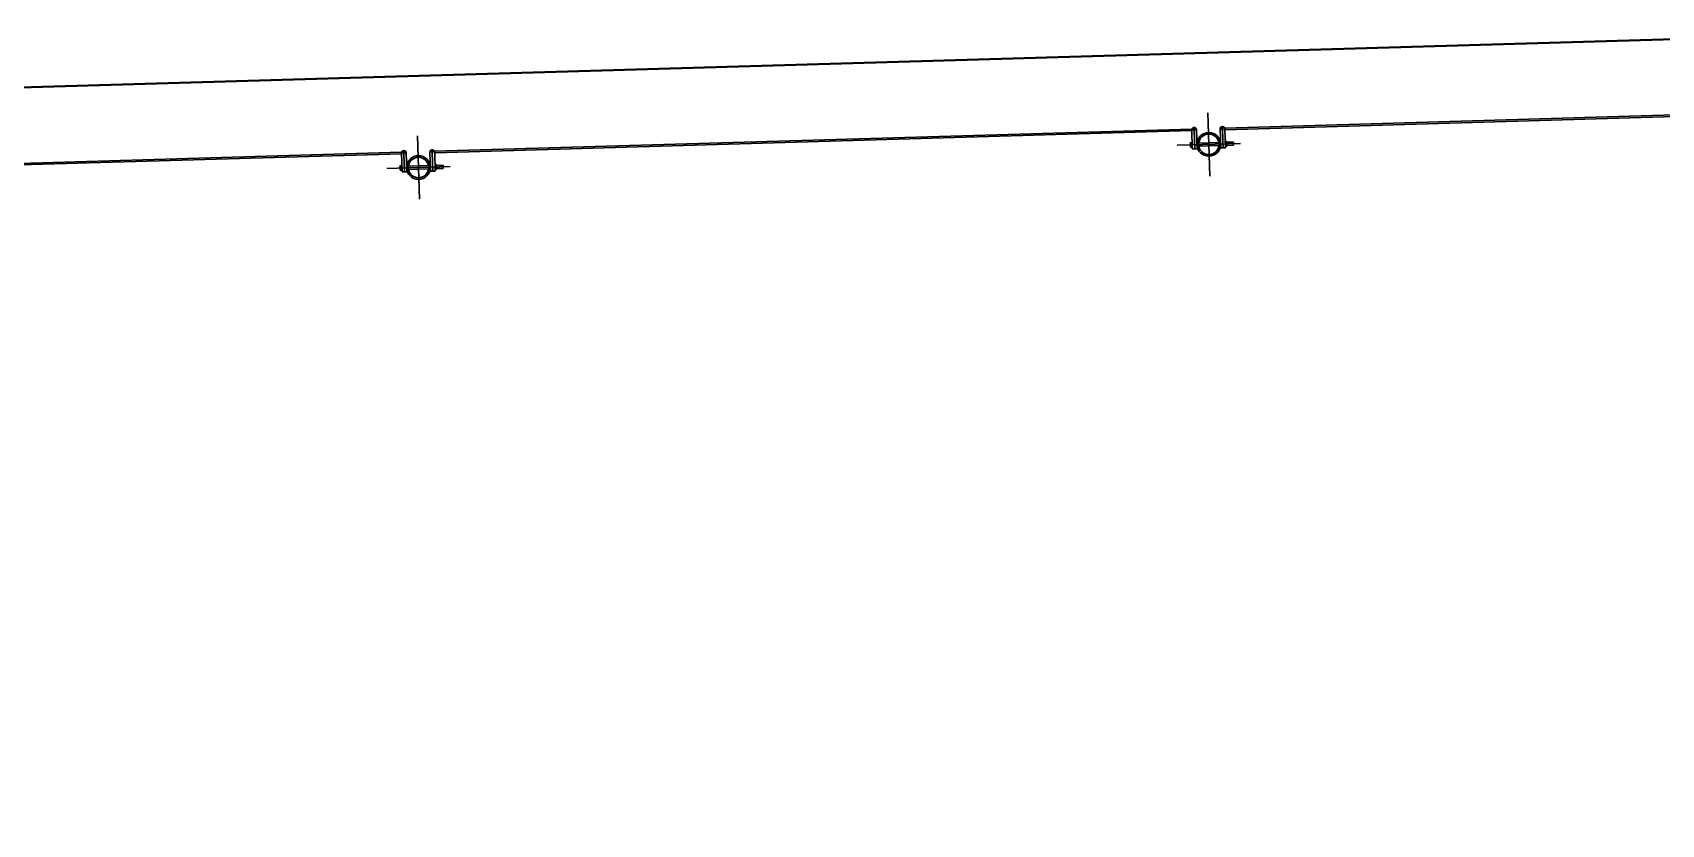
# Model space of a CAD drawing. Extents: x -15449 to 527173, y -170839 to 146543.
# Drawn here: x 15503.583 to 15505.314, y 7838.474 to 7839.314 of the extents above; entities that cross this region are included whole.
import ezdxf

# ---------------------------------------------------------------- set-up
doc = ezdxf.new("R2010")
doc.units = 0
doc.header["$LTSCALE"] = 8
doc.layers.get('0').update_dxf_attribs({"color": 1, "linetype": 'CONTINUOUS'})
doc.layers.add('G-IMPT', color=7, linetype='CONTINUOUS', lineweight=30)
doc.layers.add('Micron SGP Titleblock CAD template EDI$0$G-ANNO-TTLB', color=7, linetype='CONTINUOUS', lineweight=30)

# ---------------------------------------------------------------- blocks, each defined once
blk = doc.blocks.new('A$Cf1db08be')
at = {"layer": 'G-IMPT'}
for p, q in [((4.7284, 58.82), (34.9695, 59.7045)), ((34.9604, 59.7034), (19.8602, 59.2621)), ((32.7746, 59.5594), (33.5794, 59.583)), ((32.7748, 59.5577), (33.5793, 59.5813)), ((32.7566, 59.5757), (32.7586, 59.5085)), ((31.9168, 59.5511), (31.9188, 59.4839)), ((31.9348, 59.5348), (32.7396, 59.5584)), ((31.935, 59.5332), (32.7395, 59.5567)), ((32.7912, 59.5431), (32.724, 59.5411)), ((32.738, 59.5433), (32.7381, 59.5398)), ((32.7386, 59.5439), (32.7399, 59.5439)), ((32.7387, 59.5426), (32.7399, 59.5426)), ((32.7395, 59.5576), (32.7401, 59.5374)), ((32.7399, 59.5439), (32.74, 59.5393)), ((32.7426, 59.5375), (32.742, 59.5568)), ((32.7451, 59.5375), (32.7445, 59.5577)), ((32.7449, 59.5434), (32.7701, 59.5442)), ((32.7703, 59.5383), (32.7697, 59.5584)), ((32.7728, 59.5384), (32.7723, 59.5577)), ((32.7748, 59.5586), (32.7754, 59.5384)), ((32.7764, 59.545), (32.7752, 59.545)), ((32.7752, 59.545), (32.7753, 59.5403)), ((32.7765, 59.5437), (32.7752, 59.5437)), ((32.7838, 59.5446), (32.7771, 59.5444)), ((32.7771, 59.5444), (32.7772, 59.541)), ((32.7839, 59.5412), (32.7838, 59.5446)), ((31.095, 59.5102), (31.8998, 59.5338)), ((31.0952, 59.5086), (31.8997, 59.5321)), ((31.8997, 59.533), (31.9003, 59.5128)), ((31.9028, 59.5129), (31.9022, 59.5322)), ((31.9053, 59.513), (31.9047, 59.5331)), ((31.9305, 59.5137), (31.9299, 59.5338)), ((31.933, 59.5138), (31.9325, 59.5331)), ((31.935, 59.534), (31.9356, 59.5138)), ((32.7387, 59.5405), (32.74, 59.5406)), ((32.74, 59.5393), (32.7387, 59.5392)), ((32.7401, 59.5374), (32.7451, 59.5375)), ((32.745, 59.5401), (32.7702, 59.5408)), ((32.7754, 59.5384), (32.7703, 59.5383)), ((32.7765, 59.5416), (32.7753, 59.5416)), ((32.7753, 59.5403), (32.7766, 59.5403)), ((32.7772, 59.541), (32.7839, 59.5412)), ((31.9514, 59.5185), (31.8842, 59.5165)), ((31.8982, 59.5187), (31.8983, 59.5152)), ((31.8988, 59.5193), (31.9001, 59.5193)), ((31.8989, 59.518), (31.9001, 59.518)), ((31.8989, 59.5159), (31.9002, 59.516)), ((31.9002, 59.5147), (31.8989, 59.5146)), ((31.9001, 59.5193), (31.9002, 59.5147)), ((31.9003, 59.5128), (31.9053, 59.513)), ((31.9052, 59.5188), (31.9303, 59.5196)), ((31.9052, 59.5155), (31.9304, 59.5162)), ((31.9356, 59.5138), (31.9305, 59.5137)), ((31.9366, 59.5204), (31.9354, 59.5204)), ((31.9354, 59.5204), (31.9355, 59.5157)), ((31.9367, 59.5191), (31.9354, 59.5191)), ((31.9367, 59.517), (31.9355, 59.517)), ((31.9355, 59.5157), (31.9368, 59.5157)), ((31.944, 59.52), (31.9373, 59.5198)), ((31.9373, 59.5198), (31.9374, 59.5164)), ((31.9374, 59.5164), (31.9441, 59.5166)), ((31.9441, 59.5166), (31.944, 59.52))]:
    blk.add_line(p, q, dxfattribs=at)
for centre, radius in [((32.7722, 59.5585), 0.00084), ((32.742, 59.5576), 0.00084), ((32.7576, 59.5421), 0.0126), ((32.7576, 59.5421), 0.0109), ((31.9022, 59.533), 0.00084), ((31.9178, 59.5175), 0.0126), ((31.9178, 59.5175), 0.0109), ((31.9324, 59.5339), 0.00084)]:
    blk.add_circle(centre, radius, dxfattribs=at)
for centre, radius, start, end in [((32.742, 59.5576), 0.00252, 1.6776, 181.6776), ((32.7722, 59.5585), 0.00252, 1.6776, 181.6776), ((32.7386, 59.5433), 0.000657, 91.6047, 271.6047), ((32.7392, 59.5416), 0.00117, 119.4455, 164.9647), ((32.7765, 59.5444), 0.000657, 271.7505, 91.7505), ((32.776, 59.5427), 0.00117, 18.3906, 63.9097), ((32.776, 59.5427), 0.00117, 299.5913, 345.1105), ((31.9022, 59.533), 0.00252, 1.6776, 181.6776), ((31.9324, 59.5339), 0.00252, 1.6776, 181.6776), ((32.7392, 59.5416), 0.00117, 198.2448, 243.7639), ((32.7387, 59.5399), 0.000657, 91.6047, 271.6047), ((32.7766, 59.541), 0.000657, 271.7505, 91.7505), ((31.8988, 59.5187), 0.000657, 91.6047, 271.6047), ((31.8994, 59.517), 0.00117, 119.4455, 164.9647), ((31.8994, 59.517), 0.00117, 198.2448, 243.7639), ((31.8989, 59.5153), 0.000657, 91.6047, 271.6047), ((31.9367, 59.5198), 0.000657, 271.7505, 91.7505), ((31.9362, 59.5181), 0.00117, 18.3906, 63.9097), ((31.9368, 59.5164), 0.000657, 271.7505, 91.7505), ((31.9362, 59.5181), 0.00117, 299.5913, 345.1105)]:
    blk.add_arc(centre, radius, start, end, dxfattribs=at)
blk = doc.blocks.new('Micron SGP Titleblock CAD template EDI$0$MU_SGP_ANTitleblock_A1_Type01_v1_1 - A1-419101-sample')
blk.add_blockref('A$Cf1db08be', (731.5833, 312.0548))
blk = doc.blocks.new('Micron SGP Titleblock CAD template EDI')
at = {"layer": 'Micron SGP Titleblock CAD template EDI$0$G-ANNO-TTLB'}
blk.add_blockref('Micron SGP Titleblock CAD template EDI$0$MU_SGP_ANTitleblock_A1_Type01_v1_1 - A1-419101-sample', (-3.846, 118.8541), dxfattribs=at)

msp = doc.modelspace()

# ---------------------------------------------------------------- block references
msp.add_blockref('Micron SGP Titleblock CAD template EDI', (14744.3378, 7348.7447))

doc.saveas('drawing.dxf')
